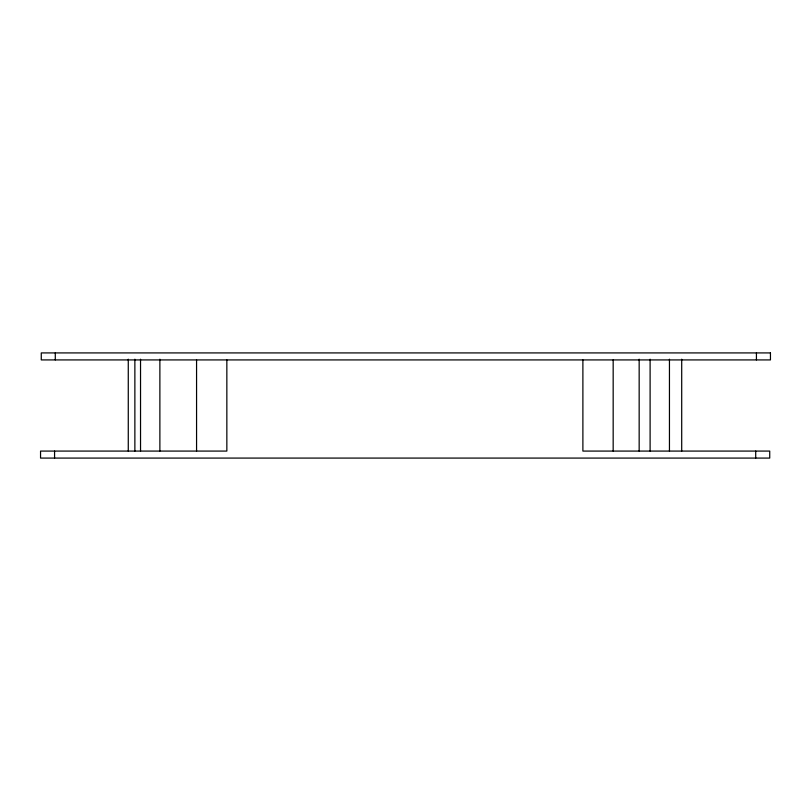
<?xml version="1.0" encoding="UTF-8"?>
<svg xmlns="http://www.w3.org/2000/svg" width="811" height="811" viewBox="0 0 811 811"><rect width="100%" height="100%" fill="white"/><g stroke="black" fill="none" stroke-linecap="round" stroke-linejoin="round"><path stroke-width="1.22" d="M756.43 352.917L756.43 359.922M755.71 451.078L755.71 458.083M681.706 359.202L681.706 451.078M669.45 359.202L669.45 451.078M650.108 359.202L650.108 451.078M639.159 359.202L639.159 451.078M613.167 359.922L613.167 451.078M582.886 359.922L582.886 451.078L769.73 451.078L769.73 458.083L40.55 458.083L40.55 451.078L226.847 451.078L226.847 359.922M196.566 359.922L196.566 451.078M159.879 359.202L159.879 451.078M140.536 359.202L140.536 451.078M134.869 359.202L134.869 451.078M128.27 359.202L128.27 451.078M55.29 352.917L55.29 359.922M54.57 451.078L54.57 458.083M770.45 352.917L41.27 352.917L41.27 359.922L770.45 359.922L770.45 352.917"/></g></svg>
